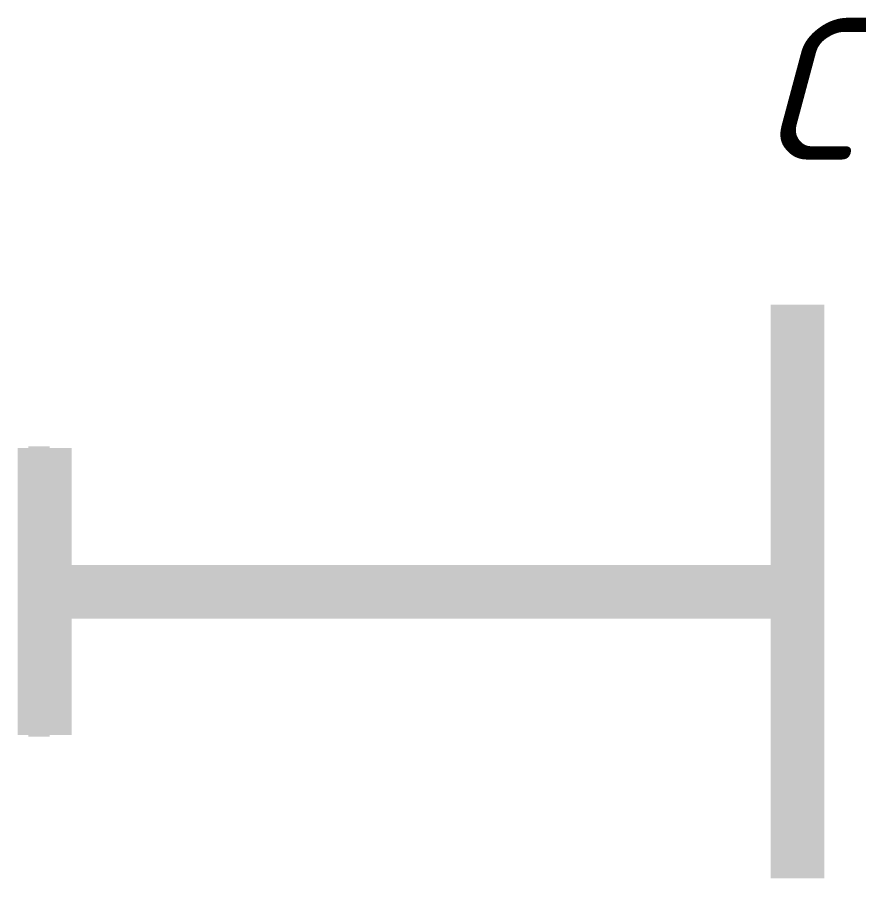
# Model space of a CAD drawing. Header units: inches. Extents: x 0 to 841, y 0 to 594.
# Drawn here: x 247.14 to 258.86, y 330.62 to 343 of the extents above; entities that cross this region are included whole.
import ezdxf

# ---------------------------------------------------------------- set-up
doc = ezdxf.new("R2010")
doc.units = ezdxf.units.IN
doc.layers.add('Sheet', color=255, linetype='Continuous')
doc.styles.get("Standard").update_dxf_attribs({"font": 'isocpeui.ttf'})

msp = doc.modelspace()

# ---------------------------------------------------------------- linework, layer by layer
at = {"layer": 'Sheet'}
for points in [[(258.018, 330.992, 0.749, 0.749, 0), (258.018, 338.999, 0.749, 0.749, 0)], [(247.519, 337, 0.749, 0.749, 0), (247.519, 332.991, 0.749, 0.749, 0)], [(247.44, 337.022, 0.3, 0.3, 0), (247.44, 332.968, 0.3, 0.3, 0)], [(252.516, 334.99, 0.749, 0.749, 0), (247.519, 334.99, 0.749, 0.749, 0)], [(258.018, 334.99, 0.749, 0.749, 0), (252.516, 334.99, 0.749, 0.749, 0)], [(252.516, 334.99, 0.3, 0.3, 0), (247.44, 334.99, 0.3, 0.3, 0)], [(257.512, 334.99, 0.3, 0.3, 0), (252.516, 334.99, 0.3, 0.3, 0)]]:
    msp.add_lwpolyline(points, format="xyseb", dxfattribs=at)

# ---------------------------------------------------------------- texts
msp.add_text('C25', height=1.9764, dxfattribs=at).set_placement((257.456, 341.02))

doc.saveas('drawing.dxf')
